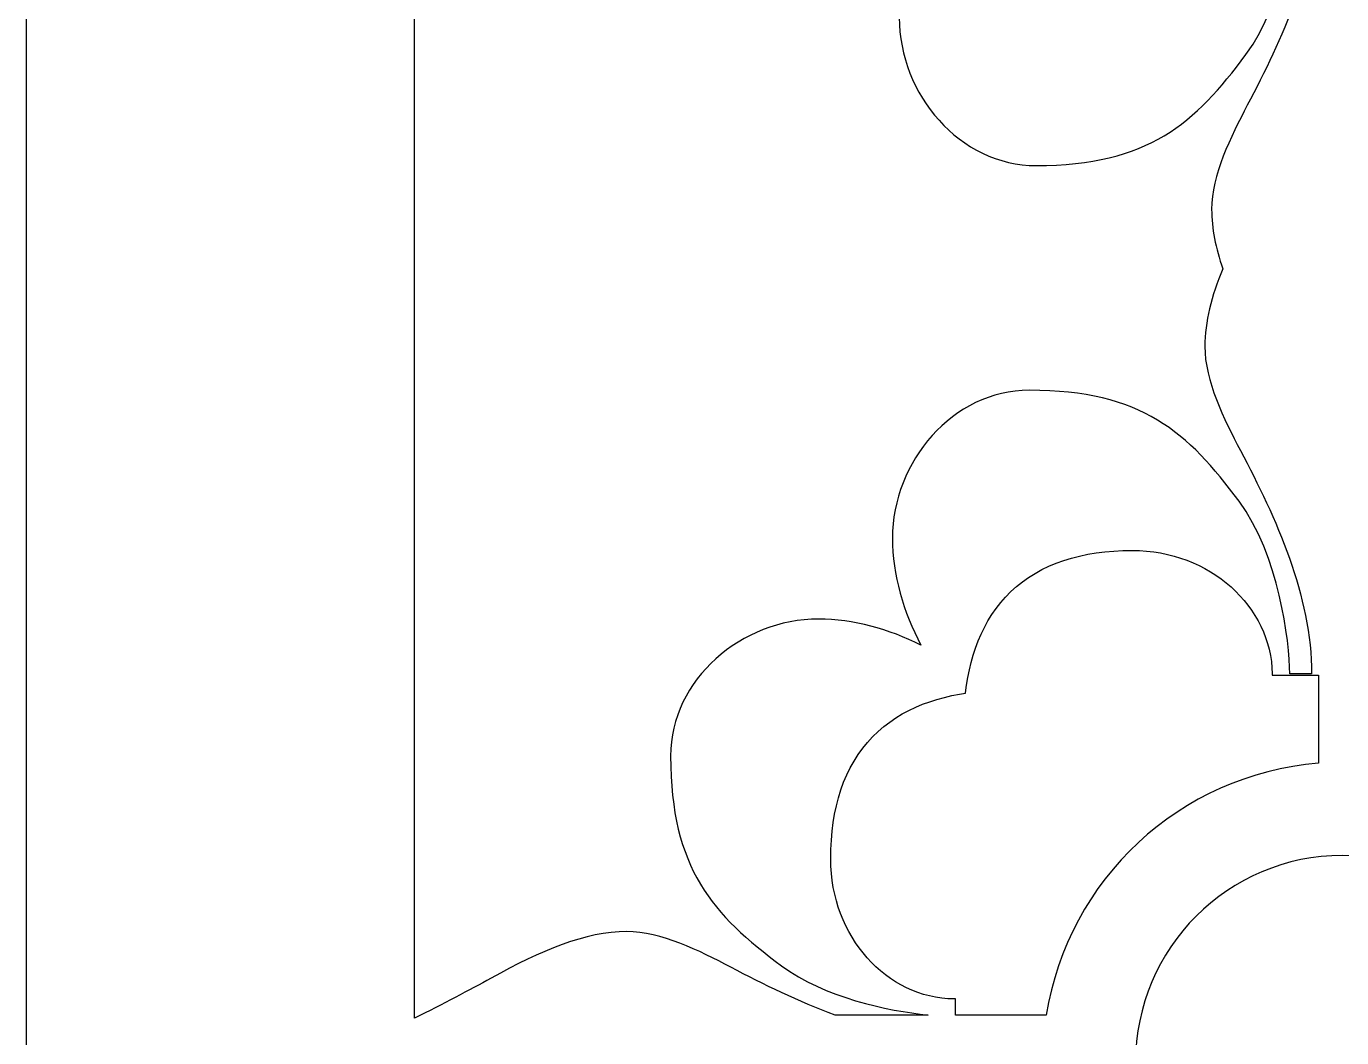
# Model space of a CAD drawing. Header units: centimetres. Extents: x 20.9 to 27, y -2.7 to 9.
# Drawn here: x 20.936 to 21.722, y -2.058 to -1.455 of the extents above; entities that cross this region are included whole.
import ezdxf

# ---------------------------------------------------------------- set-up
doc = ezdxf.new("R2010")
doc.units = ezdxf.units.CM
doc.header["$MEASUREMENT"] = 0
doc.layers.add('layer 1', color=7, linetype='Continuous')

msp = doc.modelspace()

# ---------------------------------------------------------------- linework, layer by layer
at = {"layer": 'layer 1', "color": 250}
for points, knots in [([(20.93631, -2.70131), (20.93631, -2.70131), (20.93631, 9.00077), (20.93631, 9.00077), (20.93631, 9.00077), (20.93631, 9.00077), (26.99977, 9.00077), (26.99977, 9.00077), (26.99977, 9.00077), (26.99977, 9.00077), (26.99977, -2.70131), (26.99977, -2.70131), (26.99977, -2.70131), (26.99977, -2.70131), (20.93631, -2.70131), (20.93631, -2.70131)], [0, 0, 0, 0, 0.2, 0.2, 0.2, 0.2, 0.4, 0.4, 0.4, 0.4, 0.6, 0.6, 0.6, 0.6, 1, 1, 1, 1]), ([(21.65053, -1.59976), (21.64632, -1.58743), (21.64389, -1.57561), (21.64389, -1.56431), (21.64389, -1.56431), (21.64389, -1.54387), (21.65533, -1.52097), (21.66515, -1.50215), (21.66515, -1.50215), (21.68599, -1.4629), (21.70681, -1.41738), (21.70765, -1.3717), (21.70765, -1.3717), (21.70765, -1.3717), (21.70765, -1.36885), (21.70765, -1.36885), (21.70765, -1.36885), (21.70765, -1.36885), (21.69459, -1.36885), (21.69459, -1.36885), (21.69459, -1.36885), (21.69459, -1.38849), (21.68805, -1.44001), (21.66433, -1.4719), (21.66433, -1.4719), (21.63407, -1.5128), (21.60628, -1.53814), (21.5392, -1.53814), (21.5392, -1.53814), (21.4934, -1.53814), (21.45743, -1.49563), (21.45743, -1.44981), (21.45743, -1.44981), (21.45743, -1.42909), (21.46346, -1.40769), (21.47302, -1.38874), (21.47302, -1.38874), (21.45341, -1.3991), (21.43096, -1.40572), (21.40925, -1.40572), (21.40925, -1.40572), (21.36344, -1.40572), (21.32093, -1.36974), (21.32093, -1.32395), (21.32093, -1.32395), (21.32093, -1.25687), (21.34627, -1.22908), (21.38717, -1.19882), (21.38717, -1.19882), (21.41905, -1.1751), (21.47058, -1.16856), (21.49021, -1.16856), (21.49021, -1.16856), (21.49021, -1.16856), (21.49021, -1.15547), (21.49021, -1.15547), (21.49021, -1.15547), (21.44359, -1.15547), (21.39698, -1.17674), (21.35691, -1.198), (21.35691, -1.198), (21.3381, -1.20782), (21.3152, -1.21926), (21.29475, -1.21926), (21.29475, -1.21926), (21.27021, -1.21926), (21.24322, -1.20782), (21.21379, -1.19145), (21.21379, -1.19145), (21.20078, -1.18439), (21.18488, -1.17597), (21.16804, -1.16751), (21.16804, -1.16751), (21.16804, -1.16751), (21.16804, -2.04694), (21.16804, -2.04694), (21.16804, -2.04694), (21.18488, -2.03847), (21.20078, -2.03005), (21.21379, -2.02298), (21.21379, -2.02298), (21.24322, -2.00662), (21.27021, -1.99518), (21.29475, -1.99518), (21.29475, -1.99518), (21.3152, -1.99518), (21.3381, -2.00662), (21.35691, -2.01644), (21.35691, -2.01644), (21.37636, -2.02677), (21.39735, -2.03709), (21.41913, -2.04497), (21.41913, -2.04497), (21.41913, -2.04497), (21.47463, -2.04497), (21.47463, -2.04497), (21.47463, -2.04497), (21.45035, -2.04249), (21.41254, -2.03449), (21.38717, -2.01562), (21.38717, -2.01562), (21.34627, -1.98536), (21.32093, -1.95757), (21.32093, -1.89049), (21.32093, -1.89049), (21.32093, -1.84469), (21.36344, -1.80872), (21.40925, -1.80872), (21.40925, -1.80872), (21.42997, -1.80872), (21.45137, -1.81475), (21.47032, -1.82431), (21.47032, -1.82431), (21.45996, -1.8047), (21.45334, -1.78225), (21.45334, -1.76054), (21.45334, -1.76054), (21.45334, -1.71473), (21.48932, -1.67221), (21.53512, -1.67221), (21.53512, -1.67221), (21.60219, -1.67221), (21.62998, -1.69756), (21.66024, -1.73845), (21.66024, -1.73845), (21.68396, -1.77034), (21.69051, -1.82187), (21.69051, -1.8415), (21.69051, -1.8415), (21.69051, -1.8415), (21.70359, -1.8415), (21.70359, -1.8415), (21.70359, -1.8415), (21.70359, -1.79487), (21.68233, -1.74827), (21.66106, -1.7082), (21.66106, -1.7082), (21.65124, -1.68939), (21.6398, -1.66649), (21.6398, -1.64604), (21.6398, -1.64604), (21.6398, -1.63147), (21.64383, -1.61605), (21.65053, -1.59976)], [0, 0, 0, 0, 0.027027, 0.027027, 0.027027, 0.027027, 0.054054, 0.054054, 0.054054, 0.054054, 0.081081, 0.081081, 0.081081, 0.081081, 0.108108, 0.108108, 0.108108, 0.108108, 0.135135, 0.135135, 0.135135, 0.135135, 0.162162, 0.162162, 0.162162, 0.162162, 0.189189, 0.189189, 0.189189, 0.189189, 0.216216, 0.216216, 0.216216, 0.216216, 0.243243, 0.243243, 0.243243, 0.243243, 0.27027, 0.27027, 0.27027, 0.27027, 0.297297, 0.297297, 0.297297, 0.297297, 0.324324, 0.324324, 0.324324, 0.324324, 0.351351, 0.351351, 0.351351, 0.351351, 0.378378, 0.378378, 0.378378, 0.378378, 0.405405, 0.405405, 0.405405, 0.405405, 0.432432, 0.432432, 0.432432, 0.432432, 0.459459, 0.459459, 0.459459, 0.459459, 0.486486, 0.486486, 0.486486, 0.486486, 0.513514, 0.513514, 0.513514, 0.513514, 0.540541, 0.540541, 0.540541, 0.540541, 0.567568, 0.567568, 0.567568, 0.567568, 0.594595, 0.594595, 0.594595, 0.594595, 0.621622, 0.621622, 0.621622, 0.621622, 0.648649, 0.648649, 0.648649, 0.648649, 0.675676, 0.675676, 0.675676, 0.675676, 0.702703, 0.702703, 0.702703, 0.702703, 0.72973, 0.72973, 0.72973, 0.72973, 0.756757, 0.756757, 0.756757, 0.756757, 0.783784, 0.783784, 0.783784, 0.783784, 0.810811, 0.810811, 0.810811, 0.810811, 0.837838, 0.837838, 0.837838, 0.837838, 0.864865, 0.864865, 0.864865, 0.864865, 0.891892, 0.891892, 0.891892, 0.891892, 0.918919, 0.918919, 0.918919, 0.918919, 0.945946, 0.945946, 0.945946, 0.945946, 1, 1, 1, 1]), ([(21.49092, -2.04497), (21.49092, -2.04497), (21.54518, -2.04497), (21.54518, -2.04497), (21.54518, -2.04497), (21.55802, -1.96417), (21.62492, -1.90136), (21.70765, -1.8948), (21.70765, -1.8948), (21.70765, -1.8948), (21.70765, -1.84221), (21.70765, -1.84221), (21.70765, -1.84221), (21.70765, -1.84221), (21.67997, -1.84221), (21.67997, -1.84221), (21.67997, -1.84221), (21.67997, -1.84221), (21.67997, -1.84121), (21.67997, -1.84121), (21.67997, -1.84121), (21.67997, -1.84121), (21.67986, -1.83776), (21.67986, -1.83776), (21.67986, -1.83776), (21.67986, -1.83776), (21.67953, -1.83405), (21.67953, -1.83405), (21.67953, -1.83405), (21.67953, -1.83405), (21.67898, -1.83039), (21.67898, -1.83039), (21.67898, -1.83039), (21.67898, -1.83039), (21.67822, -1.82677), (21.67822, -1.82677), (21.67822, -1.82677), (21.67822, -1.82677), (21.67727, -1.82322), (21.67727, -1.82322), (21.67727, -1.82322), (21.67727, -1.82322), (21.67612, -1.81973), (21.67612, -1.81973), (21.67612, -1.81973), (21.67612, -1.81973), (21.67479, -1.81631), (21.67479, -1.81631), (21.67479, -1.81631), (21.67479, -1.81631), (21.67328, -1.81297), (21.67328, -1.81297), (21.67328, -1.81297), (21.67328, -1.81297), (21.67159, -1.8097), (21.67159, -1.8097), (21.67159, -1.8097), (21.67159, -1.8097), (21.66974, -1.80653), (21.66974, -1.80653), (21.66974, -1.80653), (21.66974, -1.80653), (21.66774, -1.80346), (21.66774, -1.80346), (21.66774, -1.80346), (21.66774, -1.80346), (21.66557, -1.80047), (21.66557, -1.80047), (21.66557, -1.80047), (21.66557, -1.80047), (21.66326, -1.79758), (21.66326, -1.79758), (21.66326, -1.79758), (21.66326, -1.79758), (21.6608, -1.7948), (21.6608, -1.7948), (21.6608, -1.7948), (21.6608, -1.7948), (21.6582, -1.79213), (21.6582, -1.79213), (21.6582, -1.79213), (21.6582, -1.79213), (21.65546, -1.78956), (21.65546, -1.78956), (21.65546, -1.78956), (21.65546, -1.78956), (21.65259, -1.78712), (21.65259, -1.78712), (21.65259, -1.78712), (21.65259, -1.78712), (21.64959, -1.7848), (21.64959, -1.7848), (21.64959, -1.7848), (21.64959, -1.7848), (21.64647, -1.7826), (21.64647, -1.7826), (21.64647, -1.7826), (21.64647, -1.7826), (21.64322, -1.78053), (21.64322, -1.78053), (21.64322, -1.78053), (21.64322, -1.78053), (21.63986, -1.7786), (21.63986, -1.7786), (21.63986, -1.7786), (21.63986, -1.7786), (21.63639, -1.77681), (21.63639, -1.77681), (21.63639, -1.77681), (21.63639, -1.77681), (21.63281, -1.77517), (21.63281, -1.77517), (21.63281, -1.77517), (21.63281, -1.77517), (21.62913, -1.77367), (21.62913, -1.77367), (21.62913, -1.77367), (21.62913, -1.77367), (21.62534, -1.77233), (21.62534, -1.77233), (21.62534, -1.77233), (21.62534, -1.77233), (21.62146, -1.77116), (21.62146, -1.77116), (21.62146, -1.77116), (21.62146, -1.77116), (21.61749, -1.77015), (21.61749, -1.77015), (21.61749, -1.77015), (21.61749, -1.77015), (21.61343, -1.76931), (21.61343, -1.76931), (21.61343, -1.76931), (21.61343, -1.76931), (21.60929, -1.76865), (21.60929, -1.76865), (21.60929, -1.76865), (21.60929, -1.76865), (21.60509, -1.76818), (21.60509, -1.76818), (21.60509, -1.76818), (21.60509, -1.76818), (21.60081, -1.76789), (21.60081, -1.76789), (21.60081, -1.76789), (21.60081, -1.76789), (21.59652, -1.76779), (21.59652, -1.76779), (21.59652, -1.76779), (21.59652, -1.76779), (21.59087, -1.76788), (21.59087, -1.76788), (21.59087, -1.76788), (21.59087, -1.76788), (21.58542, -1.76815), (21.58542, -1.76815), (21.58542, -1.76815), (21.58542, -1.76815), (21.58011, -1.76861), (21.58011, -1.76861), (21.58011, -1.76861), (21.58011, -1.76861), (21.57494, -1.76925), (21.57494, -1.76925), (21.57494, -1.76925), (21.57494, -1.76925), (21.5699, -1.77008), (21.5699, -1.77008), (21.5699, -1.77008), (21.5699, -1.77008), (21.56499, -1.77111), (21.56499, -1.77111), (21.56499, -1.77111), (21.56499, -1.77111), (21.56022, -1.77233), (21.56022, -1.77233), (21.56022, -1.77233), (21.56022, -1.77233), (21.55559, -1.77375), (21.55559, -1.77375), (21.55559, -1.77375), (21.55559, -1.77375), (21.55109, -1.77537), (21.55109, -1.77537), (21.55109, -1.77537), (21.55109, -1.77537), (21.54674, -1.7772), (21.54674, -1.7772), (21.54674, -1.7772), (21.54674, -1.7772), (21.54254, -1.77923), (21.54254, -1.77923), (21.54254, -1.77923), (21.54254, -1.77923), (21.5385, -1.78146), (21.5385, -1.78146), (21.5385, -1.78146), (21.5385, -1.78146), (21.53462, -1.7839), (21.53462, -1.7839), (21.53462, -1.7839), (21.53462, -1.7839), (21.53091, -1.78654), (21.53091, -1.78654), (21.53091, -1.78654), (21.53091, -1.78654), (21.52739, -1.78937), (21.52739, -1.78937), (21.52739, -1.78937), (21.52739, -1.78937), (21.52405, -1.79238), (21.52405, -1.79238), (21.52405, -1.79238), (21.52405, -1.79238), (21.52091, -1.79557), (21.52091, -1.79557), (21.52091, -1.79557), (21.52091, -1.79557), (21.51797, -1.79892), (21.51797, -1.79892), (21.51797, -1.79892), (21.51797, -1.79892), (21.51523, -1.80242), (21.51523, -1.80242), (21.51523, -1.80242), (21.51523, -1.80242), (21.51269, -1.80606), (21.51269, -1.80606), (21.51269, -1.80606), (21.51269, -1.80606), (21.51035, -1.80983), (21.51035, -1.80983), (21.51035, -1.80983), (21.51035, -1.80983), (21.50821, -1.81372), (21.50821, -1.81372), (21.50821, -1.81372), (21.50821, -1.81372), (21.50627, -1.81771), (21.50627, -1.81771), (21.50627, -1.81771), (21.50627, -1.81771), (21.50452, -1.82181), (21.50452, -1.82181), (21.50452, -1.82181), (21.50452, -1.82181), (21.50294, -1.826), (21.50294, -1.826), (21.50294, -1.826), (21.50294, -1.826), (21.50154, -1.83027), (21.50154, -1.83027), (21.50154, -1.83027), (21.50154, -1.83027), (21.50031, -1.83463), (21.50031, -1.83463), (21.50031, -1.83463), (21.50031, -1.83463), (21.49925, -1.83907), (21.49925, -1.83907), (21.49925, -1.83907), (21.49925, -1.83907), (21.49833, -1.84358), (21.49833, -1.84358), (21.49833, -1.84358), (21.49833, -1.84358), (21.49757, -1.84817), (21.49757, -1.84817), (21.49757, -1.84817), (21.49757, -1.84817), (21.49695, -1.85283), (21.49695, -1.85283), (21.49695, -1.85283), (21.49695, -1.85283), (21.49693, -1.85297), (21.49693, -1.85297), (21.49693, -1.85297), (21.49693, -1.85297), (21.49342, -1.85352), (21.49342, -1.85352), (21.49342, -1.85352), (21.49342, -1.85352), (21.48885, -1.85441), (21.48885, -1.85441), (21.48885, -1.85441), (21.48885, -1.85441), (21.48436, -1.85545), (21.48436, -1.85545), (21.48436, -1.85545), (21.48436, -1.85545), (21.47994, -1.85665), (21.47994, -1.85665), (21.47994, -1.85665), (21.47994, -1.85665), (21.47561, -1.85802), (21.47561, -1.85802), (21.47561, -1.85802), (21.47561, -1.85802), (21.47137, -1.85957), (21.47137, -1.85957), (21.47137, -1.85957), (21.47137, -1.85957), (21.46722, -1.8613), (21.46722, -1.8613), (21.46722, -1.8613), (21.46722, -1.8613), (21.46317, -1.86322), (21.46317, -1.86322), (21.46317, -1.86322), (21.46317, -1.86322), (21.45923, -1.86534), (21.45923, -1.86534), (21.45923, -1.86534), (21.45923, -1.86534), (21.45541, -1.86766), (21.45541, -1.86766), (21.45541, -1.86766), (21.45541, -1.86766), (21.45171, -1.87019), (21.45171, -1.87019), (21.45171, -1.87019), (21.45171, -1.87019), (21.44816, -1.87292), (21.44816, -1.87292), (21.44816, -1.87292), (21.44816, -1.87292), (21.44475, -1.87585), (21.44475, -1.87585), (21.44475, -1.87585), (21.44475, -1.87585), (21.44152, -1.87899), (21.44152, -1.87899), (21.44152, -1.87899), (21.44152, -1.87899), (21.43845, -1.88233), (21.43845, -1.88233), (21.43845, -1.88233), (21.43845, -1.88233), (21.43558, -1.88586), (21.43558, -1.88586), (21.43558, -1.88586), (21.43558, -1.88586), (21.43289, -1.88958), (21.43289, -1.88958), (21.43289, -1.88958), (21.43289, -1.88958), (21.43041, -1.89347), (21.43041, -1.89347), (21.43041, -1.89347), (21.43041, -1.89347), (21.42814, -1.89754), (21.42814, -1.89754), (21.42814, -1.89754), (21.42814, -1.89754), (21.42607, -1.90176), (21.42607, -1.90176), (21.42607, -1.90176), (21.42607, -1.90176), (21.42421, -1.90613), (21.42421, -1.90613), (21.42421, -1.90613), (21.42421, -1.90613), (21.42256, -1.91066), (21.42256, -1.91066), (21.42256, -1.91066), (21.42256, -1.91066), (21.42112, -1.91532), (21.42112, -1.91532), (21.42112, -1.91532), (21.42112, -1.91532), (21.41987, -1.92012), (21.41987, -1.92012), (21.41987, -1.92012), (21.41987, -1.92012), (21.41883, -1.92507), (21.41883, -1.92507), (21.41883, -1.92507), (21.41883, -1.92507), (21.41799, -1.93014), (21.41799, -1.93014), (21.41799, -1.93014), (21.41799, -1.93014), (21.41733, -1.93535), (21.41733, -1.93535), (21.41733, -1.93535), (21.41733, -1.93535), (21.41687, -1.94071), (21.41687, -1.94071), (21.41687, -1.94071), (21.41687, -1.94071), (21.41659, -1.9462), (21.41659, -1.9462), (21.41659, -1.9462), (21.41659, -1.9462), (21.4165, -1.95189), (21.4165, -1.95189), (21.4165, -1.95189), (21.4165, -1.95189), (21.4166, -1.95618), (21.4166, -1.95618), (21.4166, -1.95618), (21.4166, -1.95618), (21.41689, -1.96046), (21.41689, -1.96046), (21.41689, -1.96046), (21.41689, -1.96046), (21.41736, -1.96467), (21.41736, -1.96467), (21.41736, -1.96467), (21.41736, -1.96467), (21.41802, -1.96881), (21.41802, -1.96881), (21.41802, -1.96881), (21.41802, -1.96881), (21.41886, -1.97286), (21.41886, -1.97286), (21.41886, -1.97286), (21.41886, -1.97286), (21.41987, -1.97684), (21.41987, -1.97684), (21.41987, -1.97684), (21.41987, -1.97684), (21.42104, -1.98072), (21.42104, -1.98072), (21.42104, -1.98072), (21.42104, -1.98072), (21.42238, -1.9845), (21.42238, -1.9845), (21.42238, -1.9845), (21.42238, -1.9845), (21.42387, -1.98819), (21.42387, -1.98819), (21.42387, -1.98819), (21.42387, -1.98819), (21.42552, -1.99177), (21.42552, -1.99177), (21.42552, -1.99177), (21.42552, -1.99177), (21.42731, -1.99524), (21.42731, -1.99524), (21.42731, -1.99524), (21.42731, -1.99524), (21.42924, -1.9986), (21.42924, -1.9986), (21.42924, -1.9986), (21.42924, -1.9986), (21.43131, -2.00185), (21.43131, -2.00185), (21.43131, -2.00185), (21.43131, -2.00185), (21.43351, -2.00497), (21.43351, -2.00497), (21.43351, -2.00497), (21.43351, -2.00497), (21.43583, -2.00797), (21.43583, -2.00797), (21.43583, -2.00797), (21.43583, -2.00797), (21.43827, -2.01084), (21.43827, -2.01084), (21.43827, -2.01084), (21.43827, -2.01084), (21.44083, -2.01358), (21.44083, -2.01358), (21.44083, -2.01358), (21.44083, -2.01358), (21.44351, -2.01618), (21.44351, -2.01618), (21.44351, -2.01618), (21.44351, -2.01618), (21.44629, -2.01864), (21.44629, -2.01864), (21.44629, -2.01864), (21.44629, -2.01864), (21.44918, -2.02095), (21.44918, -2.02095), (21.44918, -2.02095), (21.44918, -2.02095), (21.45216, -2.02312), (21.45216, -2.02312), (21.45216, -2.02312), (21.45216, -2.02312), (21.45525, -2.02513), (21.45525, -2.02513), (21.45525, -2.02513), (21.45525, -2.02513), (21.45842, -2.02698), (21.45842, -2.02698), (21.45842, -2.02698), (21.45842, -2.02698), (21.46168, -2.02866), (21.46168, -2.02866), (21.46168, -2.02866), (21.46168, -2.02866), (21.46501, -2.03017), (21.46501, -2.03017), (21.46501, -2.03017), (21.46501, -2.03017), (21.46843, -2.03151), (21.46843, -2.03151), (21.46843, -2.03151), (21.46843, -2.03151), (21.47192, -2.03266), (21.47192, -2.03266), (21.47192, -2.03266), (21.47192, -2.03266), (21.47548, -2.03361), (21.47548, -2.03361), (21.47548, -2.03361), (21.47548, -2.03361), (21.4791, -2.03437), (21.4791, -2.03437), (21.4791, -2.03437), (21.4791, -2.03437), (21.48276, -2.03491), (21.48276, -2.03491), (21.48276, -2.03491), (21.48276, -2.03491), (21.48647, -2.03525), (21.48647, -2.03525), (21.48647, -2.03525), (21.48647, -2.03525), (21.48993, -2.03535), (21.48993, -2.03535), (21.48993, -2.03535), (21.48993, -2.03535), (21.49092, -2.03535), (21.49092, -2.03535), (21.49092, -2.03535), (21.49092, -2.03535), (21.49092, -2.04497), (21.49092, -2.04497)], [0, 0, 0, 0, 0.007463, 0.007463, 0.007463, 0.007463, 0.014925, 0.014925, 0.014925, 0.014925, 0.022388, 0.022388, 0.022388, 0.022388, 0.029851, 0.029851, 0.029851, 0.029851, 0.037313, 0.037313, 0.037313, 0.037313, 0.044776, 0.044776, 0.044776, 0.044776, 0.052239, 0.052239, 0.052239, 0.052239, 0.059701, 0.059701, 0.059701, 0.059701, 0.067164, 0.067164, 0.067164, 0.067164, 0.074627, 0.074627, 0.074627, 0.074627, 0.08209, 0.08209, 0.08209, 0.08209, 0.089552, 0.089552, 0.089552, 0.089552, 0.097015, 0.097015, 0.097015, 0.097015, 0.104478, 0.104478, 0.104478, 0.104478, 0.11194, 0.11194, 0.11194, 0.11194, 0.119403, 0.119403, 0.119403, 0.119403, 0.126866, 0.126866, 0.126866, 0.126866, 0.134328, 0.134328, 0.134328, 0.134328, 0.141791, 0.141791, 0.141791, 0.141791, 0.149254, 0.149254, 0.149254, 0.149254, 0.156716, 0.156716, 0.156716, 0.156716, 0.164179, 0.164179, 0.164179, 0.164179, 0.171642, 0.171642, 0.171642, 0.171642, 0.179104, 0.179104, 0.179104, 0.179104, 0.186567, 0.186567, 0.186567, 0.186567, 0.19403, 0.19403, 0.19403, 0.19403, 0.201493, 0.201493, 0.201493, 0.201493, 0.208955, 0.208955, 0.208955, 0.208955, 0.216418, 0.216418, 0.216418, 0.216418, 0.223881, 0.223881, 0.223881, 0.223881, 0.231343, 0.231343, 0.231343, 0.231343, 0.238806, 0.238806, 0.238806, 0.238806, 0.246269, 0.246269, 0.246269, 0.246269, 0.253731, 0.253731, 0.253731, 0.253731, 0.261194, 0.261194, 0.261194, 0.261194, 0.268657, 0.268657, 0.268657, 0.268657, 0.276119, 0.276119, 0.276119, 0.276119, 0.283582, 0.283582, 0.283582, 0.283582, 0.291045, 0.291045, 0.291045, 0.291045, 0.298507, 0.298507, 0.298507, 0.298507, 0.30597, 0.30597, 0.30597, 0.30597, 0.313433, 0.313433, 0.313433, 0.313433, 0.320896, 0.320896, 0.320896, 0.320896, 0.328358, 0.328358, 0.328358, 0.328358, 0.335821, 0.335821, 0.335821, 0.335821, 0.343284, 0.343284, 0.343284, 0.343284, 0.350746, 0.350746, 0.350746, 0.350746, 0.358209, 0.358209, 0.358209, 0.358209, 0.365672, 0.365672, 0.365672, 0.365672, 0.373134, 0.373134, 0.373134, 0.373134, 0.380597, 0.380597, 0.380597, 0.380597, 0.38806, 0.38806, 0.38806, 0.38806, 0.395522, 0.395522, 0.395522, 0.395522, 0.402985, 0.402985, 0.402985, 0.402985, 0.410448, 0.410448, 0.410448, 0.410448, 0.41791, 0.41791, 0.41791, 0.41791, 0.425373, 0.425373, 0.425373, 0.425373, 0.432836, 0.432836, 0.432836, 0.432836, 0.440299, 0.440299, 0.440299, 0.440299, 0.447761, 0.447761, 0.447761, 0.447761, 0.455224, 0.455224, 0.455224, 0.455224, 0.462687, 0.462687, 0.462687, 0.462687, 0.470149, 0.470149, 0.470149, 0.470149, 0.477612, 0.477612, 0.477612, 0.477612, 0.485075, 0.485075, 0.485075, 0.485075, 0.492537, 0.492537, 0.492537, 0.492537, 0.5, 0.5, 0.5, 0.5, 0.507463, 0.507463, 0.507463, 0.507463, 0.514925, 0.514925, 0.514925, 0.514925, 0.522388, 0.522388, 0.522388, 0.522388, 0.529851, 0.529851, 0.529851, 0.529851, 0.537313, 0.537313, 0.537313, 0.537313, 0.544776, 0.544776, 0.544776, 0.544776, 0.552239, 0.552239, 0.552239, 0.552239, 0.559701, 0.559701, 0.559701, 0.559701, 0.567164, 0.567164, 0.567164, 0.567164, 0.574627, 0.574627, 0.574627, 0.574627, 0.58209, 0.58209, 0.58209, 0.58209, 0.589552, 0.589552, 0.589552, 0.589552, 0.597015, 0.597015, 0.597015, 0.597015, 0.604478, 0.604478, 0.604478, 0.604478, 0.61194, 0.61194, 0.61194, 0.61194, 0.619403, 0.619403, 0.619403, 0.619403, 0.626866, 0.626866, 0.626866, 0.626866, 0.634328, 0.634328, 0.634328, 0.634328, 0.641791, 0.641791, 0.641791, 0.641791, 0.649254, 0.649254, 0.649254, 0.649254, 0.656716, 0.656716, 0.656716, 0.656716, 0.664179, 0.664179, 0.664179, 0.664179, 0.671642, 0.671642, 0.671642, 0.671642, 0.679104, 0.679104, 0.679104, 0.679104, 0.686567, 0.686567, 0.686567, 0.686567, 0.69403, 0.69403, 0.69403, 0.69403, 0.701493, 0.701493, 0.701493, 0.701493, 0.708955, 0.708955, 0.708955, 0.708955, 0.716418, 0.716418, 0.716418, 0.716418, 0.723881, 0.723881, 0.723881, 0.723881, 0.731343, 0.731343, 0.731343, 0.731343, 0.738806, 0.738806, 0.738806, 0.738806, 0.746269, 0.746269, 0.746269, 0.746269, 0.753731, 0.753731, 0.753731, 0.753731, 0.761194, 0.761194, 0.761194, 0.761194, 0.768657, 0.768657, 0.768657, 0.768657, 0.776119, 0.776119, 0.776119, 0.776119, 0.783582, 0.783582, 0.783582, 0.783582, 0.791045, 0.791045, 0.791045, 0.791045, 0.798507, 0.798507, 0.798507, 0.798507, 0.80597, 0.80597, 0.80597, 0.80597, 0.813433, 0.813433, 0.813433, 0.813433, 0.820896, 0.820896, 0.820896, 0.820896, 0.828358, 0.828358, 0.828358, 0.828358, 0.835821, 0.835821, 0.835821, 0.835821, 0.843284, 0.843284, 0.843284, 0.843284, 0.850746, 0.850746, 0.850746, 0.850746, 0.858209, 0.858209, 0.858209, 0.858209, 0.865672, 0.865672, 0.865672, 0.865672, 0.873134, 0.873134, 0.873134, 0.873134, 0.880597, 0.880597, 0.880597, 0.880597, 0.88806, 0.88806, 0.88806, 0.88806, 0.895522, 0.895522, 0.895522, 0.895522, 0.902985, 0.902985, 0.902985, 0.902985, 0.910448, 0.910448, 0.910448, 0.910448, 0.91791, 0.91791, 0.91791, 0.91791, 0.925373, 0.925373, 0.925373, 0.925373, 0.932836, 0.932836, 0.932836, 0.932836, 0.940299, 0.940299, 0.940299, 0.940299, 0.947761, 0.947761, 0.947761, 0.947761, 0.955224, 0.955224, 0.955224, 0.955224, 0.962687, 0.962687, 0.962687, 0.962687, 0.970149, 0.970149, 0.970149, 0.970149, 0.977612, 0.977612, 0.977612, 0.977612, 0.985075, 0.985075, 0.985075, 0.985075, 1, 1, 1, 1]), ([(21.59848, -2.07328), (21.59848, -2.00508), (21.65379, -1.94977), (21.72199, -1.94977), (21.72199, -1.94977), (21.79019, -1.94977), (21.8455, -2.00508), (21.8455, -2.07328), (21.8455, -2.07328), (21.8455, -2.14148), (21.79019, -2.19679), (21.72199, -2.19679), (21.72199, -2.19679), (21.65379, -2.19679), (21.59848, -2.14148), (21.59848, -2.07328)], [0, 0, 0, 0, 0.2, 0.2, 0.2, 0.2, 0.4, 0.4, 0.4, 0.4, 0.6, 0.6, 0.6, 0.6, 1, 1, 1, 1])]:
    msp.add_open_spline(points, degree=3, knots=knots, dxfattribs=at)

doc.saveas('drawing.dxf')
